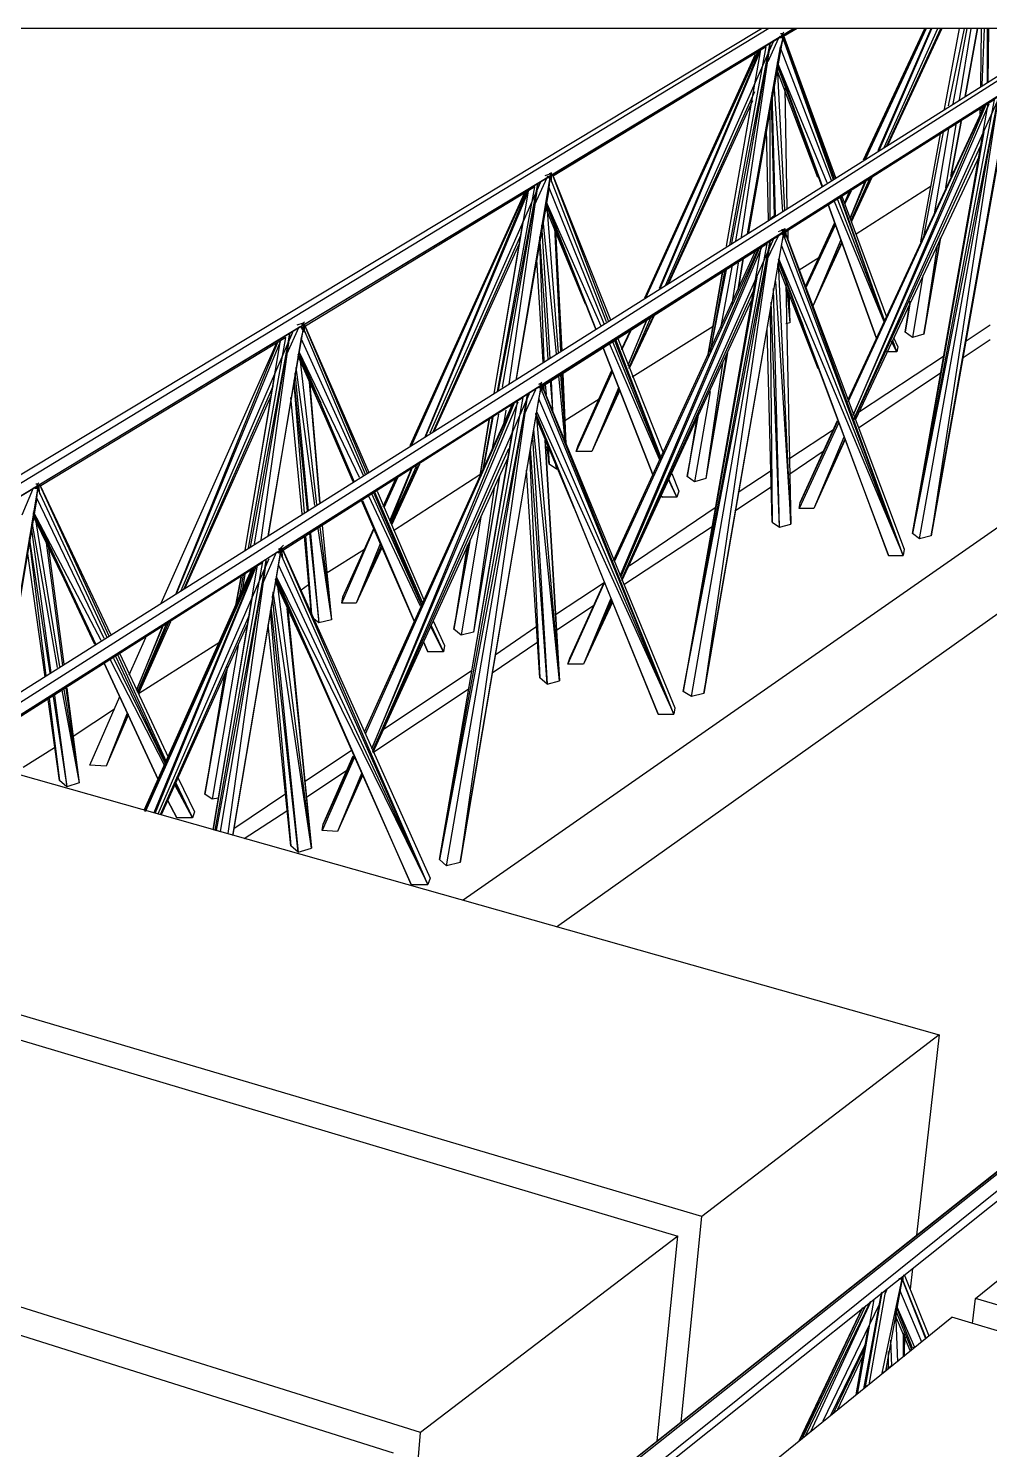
# Model space of a CAD drawing. Header units: inches. Extents: x -1482 to -895, y -39 to 122.
# Drawn here: x -996.418 to -995.626, y 3.102 to 4.274 of the extents above; entities that cross this region are included whole.
import ezdxf

# ---------------------------------------------------------------- set-up
doc = ezdxf.new("R2010")
doc.units = ezdxf.units.IN
doc.header["$MEASUREMENT"] = 0
doc.layers.add('all', color=1, linetype='Continuous')
doc.layers.add('KADR', color=5, linetype='Continuous')

# ---------------------------------------------------------------- blocks, each defined once
blk = doc.blocks.new('eeeeeeeeeeeeeeeee')
at = {"layer": 'all'}
for p, q in [((405.7416, -116.5154), (408.2055, -115.0324)), ((408.2117, -115.0324), (405.7596, -116.5223)), ((405.7647, -116.524), (408.2321, -115.0324)), ((405.9674, -116.6044), (408.4627, -115.0324)), ((408.4681, -115.0324), (405.9862, -116.6112)), ((405.9905, -116.6129), (408.4885, -115.0324)), ((407.0615, -117.0347), (409.5889, -115.0324)), ((409.5905, -115.0324), (407.0615, -117.0347)), ((407.064, -117.0355), (409.5906, -115.0324)), ((407.064, -117.0355), (409.5906, -115.0324)), ((407.0863, -117.0449), (409.5935, -115.0324)), ((407.0871, -117.0449), (409.6129, -115.0324)), ((407.8279, -115.2768), (408.2329, -115.0324)), ((407.9596, -115.7507), (408.99, -115.0324)), ((408.0238, -115.3273), (408.4894, -115.0324)), ((408.2231, -115.0399), (408.2205, -115.039)), ((408.2205, -115.039), (408.2231, -115.0399)), ((408.2214, -115.0365), (408.2231, -115.0365)), ((408.2214, -115.0399), (408.2239, -115.0373)), ((408.2222, -115.0382), (408.2214, -115.0399)), ((408.2222, -115.039), (408.2214, -115.0399)), ((408.2231, -115.0365), (408.2222, -115.0382)), ((408.2231, -115.0365), (408.2222, -115.039)), ((408.2231, -115.0373), (408.2222, -115.0382)), ((408.2222, -115.0382), (408.2231, -115.0399)), ((408.2239, -115.0356), (408.2231, -115.0365)), ((408.2231, -115.0399), (408.2231, -115.0365)), ((408.2231, -115.0365), (408.2231, -115.0399)), ((408.2231, -115.0399), (408.2231, -115.0373)), ((408.2351, -115.0324), (408.2239, -115.039)), ((408.2239, -115.0373), (408.2239, -115.0433)), ((408.2239, -115.0382), (408.2239, -115.0382)), ((408.2659, -115.1562), (408.2239, -115.0382)), ((408.2239, -115.0382), (408.2667, -115.1554)), ((408.2898, -115.1408), (408.3404, -115.0324)), ((408.2907, -115.1408), (408.3413, -115.0324)), ((408.3413, -115.0324), (408.2915, -115.14)), ((408.2915, -115.14), (408.3413, -115.0324)), ((408.3018, -115.1331), (408.3454, -115.0324)), ((408.3026, -115.1331), (408.3462, -115.0324)), ((408.3069, -115.1306), (408.351, -115.0324)), ((408.3086, -115.1297), (408.3534, -115.0324)), ((408.3542, -115.0324), (408.3095, -115.1289)), ((408.3565, -115.0989), (408.369, -115.0324)), ((408.3565, -115.0989), (408.369, -115.0324)), ((408.3565, -115.0989), (408.369, -115.0324)), ((408.3599, -115.0963), (408.373, -115.0324)), ((408.375, -115.0324), (408.3634, -115.0946)), ((408.3781, -115.0324), (408.3685, -115.0912)), ((408.3837, -115.0324), (408.3736, -115.0886)), ((408.3736, -115.0886), (408.3837, -115.0324)), ((408.3736, -115.0886), (408.3837, -115.0324)), ((408.3865, -115.0801), (408.3871, -115.0324)), ((408.3865, -115.0801), (408.3871, -115.0324)), ((408.3865, -115.0801), (408.3871, -115.0324)), ((408.3891, -115.0324), (408.3873, -115.0792)), ((408.3916, -115.0324), (408.3916, -115.0775)), ((408.3925, -115.0767), (408.393, -115.0324)), ((408.2094, -115.0476), (408.0332, -115.1545)), ((408.1221, -115.2469), (408.2051, -115.0502)), ((408.1264, -115.2443), (408.2154, -115.0433)), ((408.1769, -115.2118), (408.2051, -115.0502)), ((408.1795, -115.211), (408.2094, -115.0476)), ((408.1812, -115.2093), (408.2128, -115.0442)), ((408.1846, -115.2075), (408.2128, -115.0442)), ((408.2128, -115.0442), (408.1889, -115.2041)), ((408.194, -115.2016), (408.2214, -115.0476)), ((408.2231, -115.0399), (408.1949, -115.2007)), ((408.2111, -115.0596), (408.2197, -115.0407)), ((408.2205, -115.0399), (408.2231, -115.0399)), ((408.2231, -115.0399), (408.2214, -115.0476)), ((408.2633, -115.1579), (408.2214, -115.0484)), ((408.265, -115.1571), (408.2231, -115.0399)), ((408.1093, -115.2546), (408.2008, -115.0536)), ((408.1102, -115.2546), (408.2026, -115.0519)), ((408.1102, -115.2537), (408.2026, -115.0519)), ((408.2034, -115.0519), (408.1213, -115.2469)), ((408.2026, -115.0519), (408.2034, -115.0519)), ((408.2188, -115.0604), (408.2188, -115.0613)), ((408.2599, -115.1596), (408.2188, -115.0604)), ((408.2188, -115.0613), (408.2556, -115.1622)), ((408.2188, -115.063), (408.2188, -115.0621)), ((408.2188, -115.0621), (408.2385, -115.116)), ((408.2556, -115.1631), (408.2188, -115.063)), ((408.2522, -115.1554), (408.218, -115.0656)), ((408.2248, -115.1819), (408.2188, -115.0638)), ((408.0366, -115.773), (409.0049, -115.0852)), ((408.1281, -115.2435), (408.2, -115.0844)), ((408.1769, -115.2118), (408.2008, -115.075)), ((408.2145, -115.0852), (408.2137, -115.0921)), ((408.2171, -115.187), (408.2145, -115.0852)), ((408.2231, -115.1836), (408.2162, -115.0784)), ((408.2248, -115.0818), (408.2265, -115.181)), ((408.2248, -115.0818), (408.2265, -115.181)), ((408.3454, -115.4505), (408.4104, -115.0835)), ((408.1983, -115.0921), (408.129, -115.2426)), ((408.2128, -115.1896), (408.2128, -115.0981)), ((408.2137, -115.0921), (408.2162, -115.187)), ((408.3976, -115.0912), (408.2248, -115.2007)), ((408.277, -115.3384), (408.3899, -115.0963)), ((408.277, -115.3401), (408.3899, -115.0963)), ((408.277, -115.3384), (408.389, -115.0972)), ((408.2813, -115.3513), (408.3933, -115.0946)), ((408.3907, -115.0955), (408.2813, -115.3513)), ((408.2821, -115.3538), (408.4027, -115.0869)), ((408.401, -115.0878), (408.33, -115.4488)), ((408.3976, -115.0912), (408.33, -115.4488)), ((408.33, -115.4488), (408.3925, -115.0946)), ((408.33, -115.4488), (408.3925, -115.0946)), ((408.336, -115.453), (408.401, -115.0878)), ((408.401, -115.0878), (408.3454, -115.4505)), ((408.4096, -115.0912), (408.3454, -115.4505)), ((408.3873, -115.0981), (408.3873, -115.1006)), ((408.3899, -115.0963), (408.3907, -115.0955)), ((408.3702, -115.1092), (408.3617, -115.1545)), ((408.3702, -115.1092), (408.3617, -115.1545)), ((408.3617, -115.1545), (408.3702, -115.1092)), ((408.3856, -115.0989), (408.3856, -115.1032)), ((408.3873, -115.1006), (408.3856, -115.0989)), ((408.3856, -115.0989), (408.3856, -115.1032)), ((408.3856, -115.0989), (408.3856, -115.1032)), ((408.2094, -115.1152), (408.2111, -115.1904)), ((408.33, -115.4488), (408.389, -115.1177)), ((408.389, -115.1177), (408.33, -115.4488)), ((408.3369, -115.2084), (408.3531, -115.1194)), ((408.3369, -115.2084), (408.3531, -115.1194)), ((408.3369, -115.2084), (408.3531, -115.1194)), ((408.3394, -115.2041), (408.3557, -115.1177)), ((408.3599, -115.1152), (408.348, -115.1853)), ((408.3659, -115.1117), (408.3574, -115.1639)), ((408.2821, -115.3547), (408.3865, -115.1289)), ((408.3856, -115.1365), (408.283, -115.3547)), ((408.3848, -115.1365), (408.3848, -115.1365)), ((408.0033, -115.3222), (408.0315, -115.1554)), ((408.0186, -115.1776), (408.0289, -115.1554)), ((408.0272, -115.1537), (408.0323, -115.1519)), ((408.0315, -115.1554), (408.0289, -115.1545)), ((408.0298, -115.1554), (408.0315, -115.1554)), ((408.0323, -115.1519), (408.0306, -115.1554)), ((408.0306, -115.1519), (408.0323, -115.1519)), ((408.0306, -115.1545), (408.0323, -115.1537)), ((408.0306, -115.1554), (408.0306, -115.1545)), ((408.0306, -115.1639), (408.0315, -115.1554)), ((408.0315, -115.1554), (408.0323, -115.1519)), ((408.0323, -115.1519), (408.0315, -115.1554)), ((408.0323, -115.1528), (408.0315, -115.1554)), ((408.0315, -115.1554), (408.0315, -115.1545)), ((408.0777, -115.2743), (408.0315, -115.1554)), ((408.0323, -115.1519), (408.0323, -115.1511)), ((408.0323, -115.1511), (408.0323, -115.1519)), ((408.0323, -115.1537), (408.0323, -115.1588)), ((408.0794, -115.2734), (408.0332, -115.1528)), ((408.0332, -115.1528), (408.0811, -115.2726)), ((408.2795, -115.1913), (408.2966, -115.1554)), ((408.2966, -115.1554), (408.2795, -115.1921)), ((408.2795, -115.1904), (408.2949, -115.1562)), ((408.3625, -115.1511), (408.3642, -115.1502)), ((408.0186, -115.1631), (407.8296, -115.2777)), ((407.916, -115.3761), (408.0101, -115.1682)), ((407.9169, -115.3761), (408.0109, -115.1682)), ((407.9177, -115.3752), (408.0109, -115.1682)), ((408.0118, -115.1673), (407.928, -115.3692)), ((407.9288, -115.3684), (408.0135, -115.1665)), ((407.9323, -115.3658), (408.0238, -115.1588)), ((407.9853, -115.3333), (408.0135, -115.1665)), ((407.9879, -115.3316), (408.0186, -115.1631)), ((407.9887, -115.3307), (408.0212, -115.1605)), ((407.9921, -115.3282), (408.0212, -115.1605)), ((408.0212, -115.1605), (407.9973, -115.3256)), ((408.0306, -115.1639), (408.0033, -115.3213)), ((408.0109, -115.1682), (408.0118, -115.1673)), ((408.0306, -115.1639), (408.0298, -115.1648)), ((408.0298, -115.1648), (408.0306, -115.1639)), ((408.076, -115.276), (408.0306, -115.1639)), ((408.2744, -115.1759), (408.2787, -115.1665)), ((408.2795, -115.1665), (408.2744, -115.1768)), ((408.2744, -115.1768), (408.2795, -115.1665)), ((408.2744, -115.1759), (408.2778, -115.1673)), ((408.2787, -115.1887), (408.2915, -115.1579)), ((408.2915, -115.1588), (408.2787, -115.1887)), ((408.2838, -115.2016), (408.3454, -115.1622)), ((408.0606, -115.2597), (408.0272, -115.1793)), ((408.0734, -115.2777), (408.0281, -115.175)), ((408.0281, -115.175), (408.0281, -115.1759)), ((408.0281, -115.1759), (408.0691, -115.2803)), ((408.0281, -115.1768), (408.0477, -115.2264)), ((408.0281, -115.1776), (408.0281, -115.1768)), ((408.0691, -115.2803), (408.0281, -115.1776)), ((408.0383, -115.2999), (408.0289, -115.1793)), ((408.2607, -115.1776), (408.3001, -115.2871)), ((408.3001, -115.2871), (408.2607, -115.1776)), ((408.3069, -115.2743), (408.2659, -115.175)), ((408.2684, -115.1733), (408.3069, -115.2734)), ((408.2701, -115.1716), (408.3069, -115.2726)), ((408.3069, -115.2726), (408.271, -115.1716)), ((408.2718, -115.1708), (408.3086, -115.27)), ((407.9853, -115.3333), (408.0092, -115.1913)), ((408.0366, -115.3008), (408.0255, -115.1904)), ((408.2162, -115.187), (408.2128, -115.1896)), ((407.9348, -115.3649), (408.0075, -115.2024)), ((408.0315, -115.3042), (408.0246, -115.1947)), ((408.0349, -115.1964), (408.04, -115.2982)), ((408.0358, -115.199), (408.0409, -115.2982)), ((408.1581, -115.5805), (408.2239, -115.2024)), ((408.2103, -115.2229), (408.2197, -115.2033)), ((408.2197, -115.1998), (408.2239, -115.1981)), ((408.2239, -115.2024), (408.2214, -115.2016)), ((408.2214, -115.2016), (408.2239, -115.2024)), ((408.2239, -115.2024), (408.2214, -115.2016)), ((408.2222, -115.2016), (408.2239, -115.1981)), ((408.2222, -115.1981), (408.2239, -115.1981)), ((408.2222, -115.2024), (408.2222, -115.2016)), ((408.2239, -115.2024), (408.2222, -115.2101)), ((408.2239, -115.2024), (408.2231, -115.2007)), ((408.2239, -115.1981), (408.2248, -115.1973)), ((408.2239, -115.2024), (408.2239, -115.1981)), ((408.2239, -115.1981), (408.2239, -115.2024)), ((408.2239, -115.199), (408.2239, -115.2024)), ((408.3223, -115.4667), (408.2239, -115.2024)), ((408.2248, -115.1973), (408.2248, -115.1998)), ((408.2248, -115.1998), (408.2248, -115.205)), ((408.3223, -115.4667), (408.2248, -115.1998)), ((408.2248, -115.1998), (408.3232, -115.4616)), ((408.2257, -115.2007), (408.2257, -115.2016)), ((408.2274, -115.199), (408.2274, -115.2067)), ((408.2274, -115.199), (408.2274, -115.2067)), ((408.2419, -115.2452), (408.2659, -115.193)), ((408.2659, -115.193), (408.2419, -115.246)), ((408.2667, -115.1939), (408.2419, -115.2469)), ((408.2419, -115.2469), (408.2667, -115.1939)), ((408.0058, -115.2101), (407.9357, -115.3641)), ((408.0298, -115.3051), (408.0229, -115.2041)), ((408.0263, -115.3068), (408.0229, -115.2084)), ((408.2103, -115.2101), (408.0255, -115.3273)), ((408.0845, -115.4719), (408.2026, -115.2152)), ((408.0845, -115.4719), (408.2026, -115.2152)), ((408.2034, -115.2144), (408.0888, -115.4838)), ((408.0896, -115.4847), (408.206, -115.2127)), ((408.0905, -115.4864), (408.2162, -115.205)), ((408.141, -115.5788), (408.2128, -115.2075)), ((408.141, -115.5788), (408.2103, -115.2101)), ((408.2051, -115.2127), (408.141, -115.5788)), ((408.1478, -115.5831), (408.2128, -115.2075)), ((408.2128, -115.2075), (408.1581, -115.5805)), ((408.2222, -115.2101), (408.1581, -115.5805)), ((408.2026, -115.2152), (408.2034, -115.2144)), ((408.2103, -115.2101), (408.2051, -115.2127)), ((408.3223, -115.4667), (408.2222, -115.211)), ((408.271, -115.2067), (408.2479, -115.2614)), ((408.271, -115.2067), (408.2479, -115.2614)), ((408.2718, -115.2084), (408.2479, -115.2614)), ((408.2718, -115.2084), (408.2479, -115.2614)), ((408.2718, -115.2093), (408.2479, -115.2614)), ((408.2718, -115.2093), (408.2718, -115.2093)), ((408.3531, -115.205), (408.3394, -115.2845)), ((408.3531, -115.205), (408.3394, -115.2845)), ((408.3394, -115.2845), (408.3531, -115.205)), ((408.3505, -115.211), (408.3394, -115.2845)), ((408.0255, -115.3076), (408.0204, -115.2229)), ((408.0837, -115.471), (408.2008, -115.2161)), ((408.1863, -115.2255), (408.1812, -115.2597)), ((408.1863, -115.2477), (408.1906, -115.2221)), ((408.1906, -115.2221), (408.1863, -115.2477)), ((408.2197, -115.2247), (408.2188, -115.2272)), ((408.2197, -115.2221), (408.3223, -115.4667)), ((408.2197, -115.2229), (408.2197, -115.2247)), ((408.3103, -115.4667), (408.2197, -115.2229)), ((408.2197, -115.2247), (408.3103, -115.4667)), ((408.2402, -115.2777), (408.2197, -115.2247)), ((408.2299, -115.4411), (408.2197, -115.2255)), ((408.2368, -115.2315), (408.253, -115.2212)), ((408.2017, -115.2375), (408.141, -115.5788)), ((408.1735, -115.2332), (408.1615, -115.3025)), ((408.1615, -115.3025), (408.1735, -115.2332)), ((408.1752, -115.2324), (408.1632, -115.2991)), ((408.1641, -115.2957), (408.1769, -115.2315)), ((408.1812, -115.2289), (408.1718, -115.2794)), ((408.2188, -115.2272), (408.2522, -115.3128)), ((408.3386, -115.2358), (408.33, -115.2871)), ((408.0905, -115.4873), (408.1991, -115.2486)), ((408.2205, -115.4436), (408.2154, -115.2469)), ((408.2171, -115.2409), (408.2299, -115.4411)), ((408.2257, -115.2426), (408.2299, -115.4411)), ((408.2257, -115.2426), (408.2299, -115.4411)), ((408.2265, -115.2469), (408.2291, -115.2751)), ((408.2274, -115.2486), (408.2291, -115.2751)), ((408.2282, -115.2503), (408.2291, -115.2751)), ((408.2282, -115.2503), (408.2291, -115.2751)), ((408.1974, -115.2563), (408.0905, -115.4873)), ((408.1974, -115.2572), (408.1974, -115.2572)), ((408.2137, -115.258), (408.2128, -115.264)), ((408.2205, -115.4436), (408.2137, -115.258)), ((408.324, -115.2828), (408.3283, -115.2572)), ((408.324, -115.2828), (408.3283, -115.258)), ((408.3283, -115.258), (408.324, -115.2828)), ((408.3283, -115.258), (408.324, -115.2828)), ((408.0956, -115.3102), (408.111, -115.2726)), ((408.111, -115.2726), (408.0956, -115.3093)), ((408.117, -115.2691), (408.0965, -115.3128)), ((408.0965, -115.3128), (408.1162, -115.27)), ((408.0965, -115.3119), (408.1145, -115.2708)), ((408.2128, -115.264), (408.2145, -115.4394)), ((407.8253, -115.2785), (407.6089, -115.4094)), ((407.727, -115.4958), (407.8193, -115.2828)), ((407.7843, -115.4599), (407.8168, -115.2845)), ((407.7877, -115.4573), (407.8168, -115.2837)), ((407.8168, -115.2837), (407.7928, -115.4539)), ((407.7988, -115.4505), (407.8279, -115.2794)), ((407.8142, -115.3008), (407.8245, -115.2785)), ((407.8228, -115.2768), (407.8279, -115.2751)), ((407.8279, -115.2794), (407.8253, -115.2785)), ((407.8253, -115.2785), (407.8279, -115.2794)), ((407.8279, -115.2794), (407.8253, -115.2785)), ((407.8262, -115.276), (407.8279, -115.2751)), ((407.827, -115.2768), (407.8262, -115.2794)), ((407.827, -115.2768), (407.8262, -115.2794)), ((407.8262, -115.2794), (407.8288, -115.2828)), ((407.8279, -115.2794), (407.8262, -115.2871)), ((407.8279, -115.2751), (407.827, -115.2768)), ((407.8279, -115.2751), (407.827, -115.2768)), ((407.8288, -115.2743), (407.8279, -115.2751)), ((407.8279, -115.2751), (407.8279, -115.2794)), ((407.8279, -115.2794), (407.8279, -115.276)), ((407.8792, -115.4), (407.8279, -115.2794)), ((407.8288, -115.2828), (407.8288, -115.276)), ((407.8809, -115.3992), (407.8288, -115.2768)), ((407.8288, -115.2768), (407.8818, -115.3983)), ((408.0905, -115.2974), (408.0982, -115.2811)), ((408.0905, -115.2974), (408.0982, -115.2811)), ((408.0905, -115.2965), (408.0973, -115.282)), ((408.0991, -115.3196), (408.1658, -115.2777)), ((408.2145, -115.4394), (408.2103, -115.2803)), ((408.2291, -115.2751), (408.2257, -115.276)), ((408.33, -115.2871), (408.324, -115.2828)), ((408.3394, -115.2845), (408.33, -115.2871)), ((408.3736, -115.2905), (408.3942, -115.2768)), ((407.8134, -115.2871), (407.6115, -115.4094)), ((407.7107, -115.5061), (407.8057, -115.2922)), ((407.8065, -115.2914), (407.7227, -115.4984)), ((407.7235, -115.4975), (407.8091, -115.2905)), ((407.78, -115.4625), (407.8091, -115.2897)), ((407.7826, -115.4607), (407.8134, -115.2871)), ((407.8262, -115.2871), (407.7988, -115.4505)), ((407.8057, -115.2922), (407.8065, -115.2914)), ((407.8775, -115.4009), (407.8262, -115.288)), ((408.0751, -115.2957), (408.1162, -115.4009)), ((408.1162, -115.4009), (408.0751, -115.2957)), ((408.1221, -115.3889), (408.0802, -115.2922)), ((408.0828, -115.2905), (408.1221, -115.3872)), ((408.0845, -115.2897), (408.123, -115.3872)), ((408.123, -115.3863), (408.0854, -115.2888)), ((408.0871, -115.288), (408.1247, -115.3829)), ((408.3129, -115.2897), (408.3172, -115.2991)), ((408.3129, -115.2897), (408.3172, -115.2991)), ((408.3172, -115.2991), (408.3129, -115.2905)), ((408.3172, -115.2991), (408.3138, -115.2897)), ((408.3146, -115.2871), (408.318, -115.2948)), ((408.318, -115.2948), (408.3172, -115.2991)), ((408.3711, -115.3042), (408.3942, -115.2888)), ((407.869, -115.406), (407.8236, -115.3008)), ((407.8236, -115.3008), (407.8424, -115.341)), ((407.8544, -115.3718), (407.8236, -115.3025)), ((407.8741, -115.4026), (407.8245, -115.2991)), ((407.8245, -115.2991), (407.8245, -115.2999)), ((407.8245, -115.2999), (407.8698, -115.406)), ((407.839, -115.4248), (407.8253, -115.3042)), ((408.1777, -115.2999), (408.1598, -115.4034)), ((408.1769, -115.3008), (408.1598, -115.4034)), ((408.1735, -115.3085), (408.1598, -115.4034)), ((408.2855, -115.3487), (408.3557, -115.3025)), ((408.3172, -115.2991), (408.3086, -115.2991)), ((407.78, -115.4625), (407.8048, -115.3153)), ((407.8322, -115.4299), (407.8211, -115.3162)), ((407.8373, -115.4257), (407.8219, -115.3119)), ((408.0383, -115.3187), (408.0435, -115.3726)), ((408.04, -115.3179), (408.0443, -115.3735)), ((408.0409, -115.317), (408.0443, -115.3752)), ((408.0417, -115.317), (408.0443, -115.3752)), ((408.0828, -115.3153), (408.0529, -115.3812)), ((408.0546, -115.3761), (408.0819, -115.3145)), ((408.0819, -115.3145), (408.0546, -115.3761)), ((408.2855, -115.3615), (408.3531, -115.3162)), ((407.7295, -115.4941), (407.8031, -115.3273)), ((408.0221, -115.3282), (407.8091, -115.4625)), ((407.8313, -115.4299), (407.8202, -115.3222)), ((407.8288, -115.4317), (407.8202, -115.3247)), ((407.833, -115.323), (407.8416, -115.4231)), ((407.8416, -115.4231), (407.833, -115.3239)), ((407.9571, -115.7199), (408.0238, -115.329)), ((408.0101, -115.3504), (408.0195, -115.3299)), ((408.0238, -115.329), (408.0212, -115.3282)), ((408.0212, -115.3282), (408.0238, -115.329)), ((408.0238, -115.329), (408.0212, -115.3282)), ((408.0221, -115.3256), (408.0238, -115.3247)), ((408.0229, -115.3273), (408.0221, -115.329)), ((408.0238, -115.329), (408.0221, -115.3367)), ((408.0238, -115.3247), (408.0229, -115.3273)), ((408.0246, -115.3239), (408.0238, -115.3247)), ((408.0238, -115.329), (408.0238, -115.3247)), ((408.0238, -115.3247), (408.0238, -115.329)), ((408.0238, -115.3247), (408.0246, -115.3256)), ((408.0238, -115.329), (408.0238, -115.3264)), ((408.1333, -115.5976), (408.0238, -115.329)), ((408.0246, -115.3256), (408.0246, -115.3324)), ((408.1333, -115.5976), (408.0246, -115.3264)), ((408.0246, -115.3264), (408.1341, -115.5925)), ((408.0263, -115.3307), (408.0263, -115.3264)), ((408.0272, -115.3256), (408.0281, -115.3341)), ((408.0315, -115.323), (408.0332, -115.3461)), ((408.0323, -115.323), (408.0332, -115.3478)), ((408.0879, -115.3282), (408.0657, -115.3812)), ((408.0879, -115.3282), (408.0657, -115.3812)), ((408.0879, -115.3299), (408.0657, -115.3812)), ((408.0888, -115.3307), (408.0657, -115.3812)), ((408.0888, -115.3307), (408.0657, -115.3812)), ((408.1632, -115.3316), (408.1504, -115.406)), ((407.8014, -115.335), (407.7304, -115.4932)), ((408.0092, -115.3367), (407.8116, -115.4625)), ((407.827, -115.4325), (407.8176, -115.3367)), ((407.8784, -115.6121), (408.0007, -115.3427)), ((407.8784, -115.6121), (407.9998, -115.3436)), ((407.8792, -115.6139), (408.0007, -115.3427)), ((407.8844, -115.6258), (408.005, -115.3401)), ((408.0015, -115.3418), (407.8844, -115.6258)), ((407.8852, -115.6275), (408.0144, -115.3333)), ((408.0127, -115.3341), (407.94, -115.7174)), ((407.94, -115.7174), (408.0092, -115.3367)), ((408.0041, -115.3401), (407.94, -115.7174)), ((407.9459, -115.7225), (408.0127, -115.3341)), ((408.0127, -115.3341), (407.9571, -115.7199)), ((408.0221, -115.3367), (407.9571, -115.7199)), ((407.999, -115.3436), (407.999, -115.3444)), ((407.9998, -115.3436), (407.9998, -115.3436)), ((408.0007, -115.3427), (408.0015, -115.3418)), ((408.1333, -115.5976), (408.0221, -115.3376)), ((408.0435, -115.3555), (408.0717, -115.3376)), ((407.981, -115.3547), (407.9733, -115.4017)), ((407.9733, -115.4026), (407.981, -115.3547)), ((407.9836, -115.353), (407.9759, -115.3957)), ((407.9767, -115.394), (407.9844, -115.353)), ((407.9887, -115.3504), (407.9836, -115.3786)), ((407.9947, -115.347), (407.993, -115.3589)), ((408.1204, -115.5976), (408.0195, -115.3495)), ((408.0195, -115.3495), (408.0195, -115.3504)), ((408.0195, -115.3504), (408.1204, -115.5976)), ((408.0383, -115.3957), (408.0195, -115.3504)), ((408.0195, -115.3504), (408.0195, -115.353)), ((408.0195, -115.353), (408.0512, -115.4282)), ((408.0204, -115.3487), (408.1333, -115.5976)), ((408.0392, -115.5702), (408.0204, -115.353)), ((408.1444, -115.4017), (408.1538, -115.3513)), ((408.1529, -115.3521), (408.1444, -115.4017)), ((408.1521, -115.3547), (408.1444, -115.4017)), ((408.1521, -115.3547), (408.1444, -115.4017)), ((408.2376, -115.4231), (408.2684, -115.3555)), ((407.94, -115.7174), (408.0007, -115.3649)), ((408.0178, -115.3641), (408.0169, -115.3692)), ((408.0392, -115.5702), (408.0178, -115.3641)), ((408.2282, -115.3872), (408.2659, -115.3624)), ((408.2693, -115.3572), (408.2368, -115.4282)), ((408.2684, -115.3564), (408.2376, -115.4231)), ((407.8852, -115.6284), (407.9973, -115.3786)), ((408.0152, -115.3786), (408.0144, -115.3829)), ((408.0289, -115.5728), (408.0152, -115.3786)), ((408.0169, -115.3692), (408.0289, -115.5728)), ((408.0392, -115.5702), (408.0272, -115.3718)), ((408.0272, -115.3718), (408.0392, -115.5702)), ((408.0306, -115.3915), (408.0289, -115.3769)), ((408.0298, -115.3778), (408.0306, -115.3915)), ((408.0529, -115.3812), (408.0546, -115.3761)), ((408.2736, -115.3692), (408.2487, -115.4282)), ((408.2736, -115.3692), (408.2487, -115.4282)), ((408.2744, -115.3709), (408.2487, -115.4282)), ((408.2744, -115.3718), (408.2487, -115.4282)), ((408.2744, -115.3718), (408.2487, -115.4282)), ((407.9964, -115.3863), (407.8852, -115.6293)), ((408.0144, -115.3829), (408.0229, -115.5677)), ((408.0657, -115.3812), (408.0529, -115.3812)), ((408.2282, -115.4), (408.2573, -115.3803)), ((407.8946, -115.4274), (407.9057, -115.4026)), ((407.9169, -115.3957), (407.8989, -115.4385)), ((407.8997, -115.4402), (407.9211, -115.3932)), ((407.8997, -115.4394), (407.9177, -115.3949)), ((407.9237, -115.3915), (407.9006, -115.4419)), ((407.9006, -115.4411), (407.9228, -115.3923)), ((407.9023, -115.4462), (407.9733, -115.4)), ((407.9896, -115.4009), (407.9682, -115.53)), ((407.9896, -115.4017), (407.9682, -115.53)), ((408.0229, -115.5677), (408.0118, -115.3966)), ((408.0366, -115.3957), (408.0306, -115.3915)), ((408.0358, -115.3923), (408.0366, -115.3957)), ((408.0358, -115.3923), (408.0366, -115.3957)), ((408.0375, -115.3957), (408.0366, -115.3957)), ((408.1316, -115.3992), (408.1375, -115.4137)), ((408.1504, -115.406), (408.1444, -115.4017)), ((408.1863, -115.4145), (408.2128, -115.3974)), ((407.6064, -115.4111), (407.3737, -115.5523)), ((407.5798, -115.5882), (407.6089, -115.412)), ((407.5961, -115.4334), (407.6055, -115.4111)), ((407.6089, -115.412), (407.6055, -115.4111)), ((407.6089, -115.4094), (407.6064, -115.4111)), ((407.6089, -115.412), (407.6064, -115.4111)), ((407.6072, -115.4077), (407.6089, -115.4077)), ((407.6072, -115.412), (407.6081, -115.4094)), ((407.6081, -115.4094), (407.6072, -115.412)), ((407.6089, -115.4077), (407.6081, -115.4094)), ((407.6081, -115.4197), (407.6089, -115.412)), ((407.6098, -115.4069), (407.6089, -115.4077)), ((407.6098, -115.4086), (407.6089, -115.412)), ((407.6089, -115.412), (407.6089, -115.4094)), ((407.6089, -115.412), (407.6089, -115.4094)), ((407.6089, -115.4094), (407.6089, -115.412)), ((407.6662, -115.5343), (407.6089, -115.412)), ((407.6106, -115.4163), (407.6098, -115.4086)), ((407.6679, -115.5334), (407.6106, -115.4086)), ((407.6106, -115.4086), (407.6688, -115.5317)), ((407.9263, -115.5061), (407.8869, -115.4145)), ((407.8886, -115.4137), (407.9271, -115.5035)), ((407.8938, -115.4265), (407.904, -115.4034)), ((407.8938, -115.4265), (407.904, -115.4043)), ((407.9853, -115.4111), (407.9682, -115.53)), ((408.1358, -115.4188), (408.129, -115.4034)), ((408.129, -115.4043), (408.1358, -115.4188)), ((408.129, -115.4043), (408.1358, -115.4188)), ((408.1358, -115.4188), (408.129, -115.4043)), ((408.1375, -115.4137), (408.1358, -115.4188)), ((408.1598, -115.4034), (408.1504, -115.406)), ((408.1837, -115.4299), (408.2137, -115.4103)), ((407.6081, -115.4197), (407.5798, -115.5882)), ((407.6081, -115.4197), (407.6072, -115.4205)), ((407.6072, -115.4205), (407.6081, -115.4197)), ((407.6637, -115.5352), (407.6081, -115.4197)), ((407.9194, -115.5215), (407.8758, -115.4214)), ((407.8767, -115.4214), (407.9194, -115.5215)), ((407.9246, -115.5086), (407.8818, -115.418)), ((407.8844, -115.4163), (407.9254, -115.5078)), ((407.8861, -115.4154), (407.9254, -115.5069)), ((408.123, -115.418), (408.1239, -115.4188)), ((408.1239, -115.4188), (408.123, -115.418)), ((408.1358, -115.4188), (408.1239, -115.4188)), ((408.2368, -115.4282), (408.2376, -115.4231)), ((407.6611, -115.5369), (407.6055, -115.4308)), ((407.6055, -115.4308), (407.6568, -115.5403)), ((407.6055, -115.4325), (407.6055, -115.4317)), ((407.6055, -115.4317), (407.6183, -115.4582)), ((407.656, -115.5403), (407.6055, -115.4325)), ((407.6055, -115.4351), (407.638, -115.5018)), ((407.6064, -115.4342), (407.6269, -115.5583)), ((407.9742, -115.4351), (407.9579, -115.5326)), ((408.0965, -115.4753), (408.1675, -115.4274)), ((408.2487, -115.4282), (408.2368, -115.4282)), ((407.62, -115.5634), (407.6038, -115.4436)), ((407.6252, -115.5591), (407.6046, -115.4411)), ((407.833, -115.4488), (407.8407, -115.5223)), ((407.8339, -115.4488), (407.8407, -115.5223)), ((407.8399, -115.4445), (407.851, -115.5198)), ((407.8416, -115.4436), (407.851, -115.5198)), ((407.8433, -115.4419), (407.851, -115.5198)), ((407.8433, -115.4419), (407.851, -115.5198)), ((407.8595, -115.5061), (407.8861, -115.4453)), ((407.8604, -115.5009), (407.8861, -115.4445)), ((407.8604, -115.5009), (407.8861, -115.4445)), ((408.0922, -115.4907), (408.1649, -115.4428)), ((408.2145, -115.4394), (408.2205, -115.4436)), ((408.2205, -115.4436), (408.2299, -115.4411)), ((408.336, -115.453), (408.33, -115.4488)), ((407.6192, -115.5634), (407.6021, -115.4522)), ((407.6158, -115.566), (407.6021, -115.4539)), ((407.6158, -115.4565), (407.6294, -115.5574)), ((407.6175, -115.459), (407.6303, -115.5565)), ((407.8074, -115.4616), (407.8091, -115.4607)), ((407.8082, -115.4633), (407.8091, -115.4607)), ((407.8091, -115.4607), (407.8116, -115.4582)), ((407.8091, -115.4607), (407.8099, -115.4599)), ((407.8091, -115.465), (407.8091, -115.4607)), ((407.8091, -115.4607), (407.8091, -115.465)), ((407.8099, -115.4599), (407.8099, -115.4616)), ((407.8347, -115.5155), (407.8288, -115.4513)), ((407.8296, -115.4505), (407.8347, -115.5155)), ((407.8912, -115.4573), (407.8715, -115.5061)), ((407.8912, -115.4573), (407.8715, -115.5061)), ((407.8921, -115.459), (407.8715, -115.5061)), ((407.8921, -115.459), (407.8715, -115.5061)), ((407.8929, -115.4599), (407.8715, -115.5061)), ((407.9519, -115.5275), (407.9656, -115.4539)), ((407.9648, -115.4548), (407.9519, -115.5275)), ((407.9639, -115.4582), (407.9519, -115.5275)), ((407.963, -115.4582), (407.9519, -115.5275)), ((408.3454, -115.4505), (408.336, -115.453)), ((407.8065, -115.4642), (407.5781, -115.6096)), ((407.7945, -115.4727), (407.5807, -115.6087)), ((407.6149, -115.5668), (407.6004, -115.4633)), ((407.7081, -115.6797), (407.7997, -115.4693)), ((407.7552, -115.6934), (407.7945, -115.4719)), ((407.7971, -115.471), (407.756, -115.6934)), ((407.7595, -115.6943), (407.7971, -115.471)), ((407.7971, -115.471), (407.7655, -115.696)), ((407.7697, -115.6977), (407.8091, -115.465)), ((407.7945, -115.4898), (407.8057, -115.4642)), ((407.8091, -115.465), (407.8057, -115.4642)), ((407.8057, -115.4642), (407.8065, -115.4642)), ((407.8091, -115.4625), (407.8065, -115.4642)), ((407.8091, -115.465), (407.8065, -115.4642)), ((407.8065, -115.4642), (407.8091, -115.465)), ((407.8065, -115.4642), (407.8065, -115.4642)), ((407.8074, -115.465), (407.8082, -115.4633)), ((407.8091, -115.465), (407.8074, -115.4736)), ((407.8099, -115.4616), (407.8091, -115.465)), ((407.9305, -115.7379), (407.8091, -115.465)), ((407.8099, -115.4616), (407.8108, -115.4693)), ((407.9305, -115.7379), (407.8108, -115.4616)), ((407.8108, -115.4616), (407.9323, -115.7328)), ((407.8467, -115.4813), (407.8784, -115.4616)), ((408.3103, -115.4667), (408.3223, -115.4667)), ((408.3232, -115.4616), (408.3223, -115.4667)), ((408.3232, -115.4616), (408.3223, -115.4667)), ((407.697, -115.6763), (407.7851, -115.4787)), ((407.786, -115.4787), (407.697, -115.6772)), ((407.6979, -115.6772), (407.7868, -115.4787)), ((407.7877, -115.4778), (407.7047, -115.6789)), ((407.7885, -115.477), (407.7056, -115.6789)), ((407.7894, -115.4761), (407.7535, -115.6926)), ((407.8074, -115.4736), (407.7697, -115.6968)), ((407.7766, -115.4847), (407.7723, -115.5078)), ((407.7723, -115.5078), (407.7766, -115.4847)), ((407.7783, -115.483), (407.7749, -115.5018)), ((407.7774, -115.4975), (407.78, -115.4821)), ((407.7843, -115.4796), (407.7834, -115.4838)), ((407.7851, -115.4787), (407.786, -115.4787)), ((407.7868, -115.4787), (407.7877, -115.4778)), ((407.8057, -115.4847), (407.9305, -115.7379)), ((407.9305, -115.7379), (407.8074, -115.4744)), ((407.8057, -115.4855), (407.8048, -115.4864)), ((407.8048, -115.4864), (407.9169, -115.7379)), ((407.8185, -115.5155), (407.8048, -115.4864)), ((407.8048, -115.4864), (407.8048, -115.489)), ((407.8048, -115.489), (407.8382, -115.5608)), ((407.9169, -115.7379), (407.8057, -115.4855)), ((407.8347, -115.7079), (407.8065, -115.4898)), ((407.8262, -115.495), (407.8322, -115.4907)), ((408.0358, -115.5155), (408.076, -115.489)), ((408.046, -115.5565), (408.076, -115.4898)), ((408.0477, -115.5514), (408.076, -115.489)), ((408.0477, -115.5514), (408.076, -115.489)), ((407.7535, -115.6926), (407.786, -115.5009)), ((407.8031, -115.4967), (407.8022, -115.5009)), ((407.8022, -115.5009), (407.8236, -115.7114)), ((407.8347, -115.7079), (407.8031, -115.4967)), ((407.8604, -115.5009), (407.8595, -115.5061)), ((407.8595, -115.5061), (407.8604, -115.5009)), ((407.8715, -115.5061), (407.8595, -115.5061)), ((408.0366, -115.5283), (408.0674, -115.5078)), ((408.0819, -115.5027), (408.0589, -115.5565)), ((408.0811, -115.5027), (408.0589, -115.5565)), ((408.0819, -115.5044), (408.0589, -115.5565)), ((408.0819, -115.5044), (408.0589, -115.5565)), ((408.0828, -115.5052), (408.0589, -115.5565)), ((407.7834, -115.5155), (407.7099, -115.6806)), ((407.8014, -115.5095), (407.8005, -115.5129)), ((407.8005, -115.5129), (407.8176, -115.7062)), ((407.8236, -115.7114), (407.8014, -115.5095)), ((407.8142, -115.5104), (407.8347, -115.7079)), ((407.8151, -115.5112), (407.8347, -115.7079)), ((407.8407, -115.5223), (407.8365, -115.5189)), ((407.851, -115.5198), (407.8407, -115.5223)), ((407.6902, -115.5779), (407.7124, -115.5249)), ((407.7116, -115.5257), (407.6902, -115.5779)), ((407.691, -115.5796), (407.715, -115.5232)), ((407.7184, -115.5215), (407.6919, -115.5805)), ((407.6919, -115.5796), (407.7167, -115.5223)), ((407.7817, -115.5232), (407.7107, -115.6806)), ((407.8176, -115.7062), (407.7988, -115.524)), ((407.9434, -115.5463), (407.9331, -115.524)), ((407.9331, -115.524), (407.9434, -115.5463)), ((407.9331, -115.5249), (407.9434, -115.5463)), ((407.9434, -115.5463), (407.9331, -115.5257)), ((407.9348, -115.5206), (407.9442, -115.5411)), ((407.9579, -115.5326), (407.9519, -115.5275)), ((407.9682, -115.53), (407.9579, -115.5326)), ((407.9861, -115.5488), (408.0195, -115.5257)), ((407.6842, -115.5651), (407.6979, -115.5343)), ((407.6919, -115.5805), (407.7595, -115.5377)), ((407.774, -115.5411), (407.7526, -115.6677)), ((407.9271, -115.5386), (407.9305, -115.5463)), ((407.9305, -115.5463), (407.9271, -115.5386)), ((407.9442, -115.5411), (407.9434, -115.5463)), ((407.9836, -115.5634), (408.0204, -115.5386)), ((407.7133, -115.6395), (407.6688, -115.5531)), ((407.6714, -115.5514), (407.7141, -115.6387)), ((407.6731, -115.5497), (407.7141, -115.6378)), ((407.715, -115.6369), (407.6748, -115.5488)), ((407.6765, -115.548), (407.7167, -115.6335)), ((407.9434, -115.5463), (407.9305, -115.5463)), ((408.0477, -115.5514), (408.046, -115.5565)), ((408.046, -115.5565), (408.0477, -115.5514)), ((407.6637, -115.5557), (407.7081, -115.6515)), ((407.7081, -115.6515), (407.6637, -115.5557)), ((407.7466, -115.6635), (407.7655, -115.5583)), ((407.7646, -115.5608), (407.7466, -115.6635)), ((407.7629, -115.5651), (407.7466, -115.6635)), ((407.7629, -115.5651), (407.7466, -115.6635)), ((407.8946, -115.6096), (407.9665, -115.5617)), ((408.0589, -115.5565), (408.046, -115.5565)), ((407.6286, -115.5779), (407.6431, -115.6541)), ((407.6303, -115.5771), (407.6431, -115.6541)), ((407.632, -115.5762), (407.6431, -115.6541)), ((407.6329, -115.5762), (407.6431, -115.6541)), ((407.8852, -115.6293), (407.9639, -115.5771)), ((408.0289, -115.5728), (408.0229, -115.5677)), ((408.0289, -115.5728), (408.0392, -115.5702)), ((407.6269, -115.6523), (407.6175, -115.5856)), ((407.6183, -115.5848), (407.6269, -115.6523)), ((407.6217, -115.5831), (407.6329, -115.6575)), ((407.6226, -115.5822), (407.6329, -115.6575)), ((407.6517, -115.6395), (407.6765, -115.5831)), ((408.1478, -115.5831), (408.141, -115.5788)), ((408.1581, -115.5805), (408.1478, -115.5831)), ((407.638, -115.6156), (407.6722, -115.5933)), ((407.6825, -115.5967), (407.6654, -115.6404)), ((407.6825, -115.5967), (407.6654, -115.6404)), ((407.6833, -115.5976), (407.6654, -115.6404)), ((407.6833, -115.5985), (407.6654, -115.6404)), ((407.6833, -115.5985), (407.6654, -115.6404)), ((408.1204, -115.5976), (408.1333, -115.5976)), ((408.1341, -115.5925), (408.1333, -115.5976)), ((408.1341, -115.5925), (408.1333, -115.5976)), ((407.5969, -115.6412), (407.6226, -115.625)), ((407.8288, -115.6532), (407.8672, -115.6275)), ((407.8698, -115.6335), (407.8433, -115.6934)), ((407.8441, -115.6883), (407.869, -115.6318)), ((407.8698, -115.6318), (407.8441, -115.6883)), ((407.5781, -115.6429), (408.3522, -115.8619)), ((407.6654, -115.6404), (407.6517, -115.6395)), ((407.8305, -115.666), (407.8638, -115.6438)), ((407.8758, -115.6464), (407.8561, -115.6943)), ((407.8758, -115.6464), (407.8561, -115.6943)), ((407.8767, -115.6472), (407.8561, -115.6943)), ((407.8767, -115.6481), (407.8561, -115.6943)), ((407.8767, -115.6481), (407.8561, -115.6943)), ((407.6329, -115.6575), (407.6269, -115.6523)), ((407.6431, -115.6541), (407.6329, -115.6575)), ((407.7218, -115.6549), (407.7364, -115.6831)), ((407.7364, -115.6831), (407.7218, -115.6558)), ((407.7364, -115.6831), (407.7227, -115.6541)), ((407.7227, -115.6541), (407.7364, -115.6831)), ((407.7244, -115.6498), (407.7381, -115.678)), ((407.7158, -115.6686), (407.7235, -115.6831)), ((407.7235, -115.6831), (407.7158, -115.6686)), ((407.7526, -115.6677), (407.7466, -115.6635)), ((407.7578, -115.6669), (407.7526, -115.6677)), ((407.7706, -115.6917), (407.8125, -115.6635)), ((407.697, -115.6772), (407.6979, -115.6772)), ((407.7056, -115.6789), (407.7081, -115.6797)), ((407.7364, -115.6831), (407.7235, -115.6831)), ((407.7381, -115.678), (407.7364, -115.6831)), ((407.7791, -115.7002), (407.8142, -115.6772)), ((407.7535, -115.6926), (407.7595, -115.6943)), ((407.756, -115.6934), (407.7535, -115.6926)), ((407.8433, -115.6934), (407.8441, -115.6883)), ((407.8561, -115.6943), (407.8433, -115.6934)), ((407.7697, -115.6968), (407.7697, -115.6977)), ((407.8236, -115.7114), (407.8176, -115.7062)), ((407.8236, -115.7114), (407.8347, -115.7079)), ((407.9459, -115.7225), (407.94, -115.7174)), ((407.9571, -115.7199), (407.9459, -115.7225)), ((407.9169, -115.7379), (407.9305, -115.7379)), ((407.9323, -115.7328), (407.9305, -115.7379)), ((407.9323, -115.7328), (407.9305, -115.7379)), ((408.1564, -116.0116), (407.3668, -115.7781)), ((407.3455, -115.7918), (408.1367, -116.0279)), ((408.3522, -115.8619), (408.1564, -116.0116)), ((408.3522, -115.8619), (408.3334, -116.027)), ((408.3822, -116.0792), (408.5729, -115.9244)), ((407.9246, -116.1895), (407.1179, -115.9372)), ((407.9023, -116.2066), (407.094, -115.9517)), ((408.1393, -116.181), (408.1564, -116.0116)), ((408.1367, -116.0279), (407.9246, -116.1895)), ((408.1196, -116.1964), (408.1367, -116.0279)), ((408.33, -116.0544), (408.3283, -116.0715)), ((408.3052, -116.1408), (408.3215, -116.0629)), ((408.3215, -116.0629), (408.3078, -116.1391)), ((408.3197, -116.0629), (408.3189, -116.0629)), ((408.3189, -116.0629), (408.3215, -116.0629)), ((408.3206, -116.0621), (408.3197, -116.0629)), ((408.3215, -116.0629), (408.3197, -116.0629)), ((408.3215, -116.0629), (408.3232, -116.0595)), ((408.3215, -116.0612), (408.3215, -116.0629)), ((408.3215, -116.0612), (408.3215, -116.0629)), ((408.3215, -116.0629), (408.3411, -116.1117)), ((408.3411, -116.1125), (408.3215, -116.0629)), ((408.3223, -116.0655), (408.3223, -116.0612)), ((408.3232, -116.0595), (408.3437, -116.11)), ((408.2462, -116.1887), (408.2958, -116.0818)), ((408.2847, -116.1579), (408.2984, -116.08)), ((408.3043, -116.0749), (408.2898, -116.1536)), ((408.2915, -116.1519), (408.3052, -116.0741)), ((408.3078, -116.0723), (408.2941, -116.1502)), ((408.2958, -116.0818), (408.2949, -116.0826)), ((408.3052, -116.0741), (408.3043, -116.0749)), ((408.3078, -116.0749), (408.3095, -116.0706)), ((408.3377, -116.1151), (408.3197, -116.0723)), ((408.3796, -116.0997), (408.3822, -116.0792)), ((409.2923, -116.3486), (408.3822, -116.0792)), ((408.2368, -116.1964), (408.289, -116.0869)), ((408.289, -116.0869), (408.2376, -116.1955)), ((408.2915, -116.0852), (408.2393, -116.1938)), ((408.2949, -116.0826), (408.2419, -116.1921)), ((408.2564, -116.1801), (408.3026, -116.0843)), ((408.3283, -116.122), (408.3155, -116.092)), ((408.3172, -116.0869), (408.3163, -116.0894)), ((408.318, -116.1314), (408.3163, -116.0894)), ((408.3163, -116.0894), (408.3292, -116.1211)), ((408.3172, -116.086), (408.3317, -116.1194)), ((408.33, -116.1202), (408.3172, -116.0869)), ((408.1555, -116.2622), (408.3625, -116.0946)), ((408.2932, -116.104), (408.2838, -116.1579)), ((409.2744, -116.3666), (408.3625, -116.0946)), ((408.2624, -116.1758), (408.2915, -116.1168)), ((408.312, -116.1134), (408.3129, -116.1348)), ((408.3223, -116.1074), (408.3223, -116.1271)), ((408.3232, -116.1083), (408.3232, -116.1271)), ((408.324, -116.1108), (408.3232, -116.1185)), ((408.3411, -116.1117), (408.3411, -116.1125)), ((408.2907, -116.1194), (408.265, -116.1733)), ((408.289, -116.1271), (408.2684, -116.1707)), ((408.2838, -116.1587), (408.2907, -116.1177)), ((408.3103, -116.1365), (408.3103, -116.1228)), ((408.3292, -116.1211), (408.3283, -116.122)), ((408.3317, -116.1194), (408.33, -116.1202)), ((408.3078, -116.1391), (408.3052, -116.1408)), ((408.3086, -116.1339), (408.3086, -116.1382)), ((408.3129, -116.1348), (408.3103, -116.1365)), ((408.2941, -116.1502), (408.2915, -116.1519)), ((408.2838, -116.1579), (408.2838, -116.1587)), ((408.265, -116.1733), (408.2624, -116.1758)), ((407.91, -116.3623), (407.9246, -116.1895))]:
    blk.add_line(p, q, dxfattribs=at)
at = {"layer": 'KADR'}
blk.add_lwpolyline([(403.1633, -120.1647), (410.8618, -120.1647), (410.8618, -115.0324), (403.1633, -115.0324)], close=True, dxfattribs=at)

msp = doc.modelspace()

# ---------------------------------------------------------------- block references
msp.add_blockref('eeeeeeeeeeeeeeeee', (-1404.0195, 119.306))

doc.saveas('drawing.dxf')
